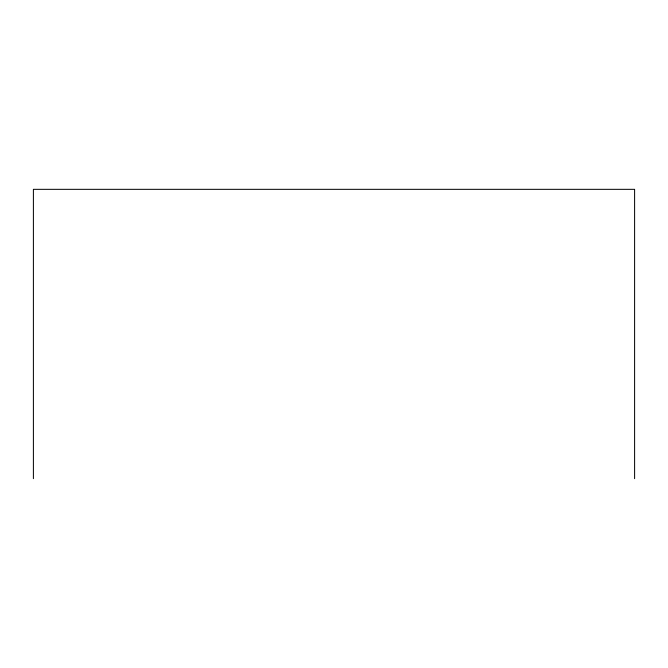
<?xml version="1.0" encoding="UTF-8"?>
<svg xmlns="http://www.w3.org/2000/svg" width="668" height="668" viewBox="0 0 668 668"><rect width="100%" height="100%" fill="white"/><g stroke="black" fill="none" stroke-linecap="round" stroke-linejoin="round"><path stroke-width="1" d="M634.6 478.664L634.6 189.336L33.4 189.336L33.4 478.664"/></g></svg>
